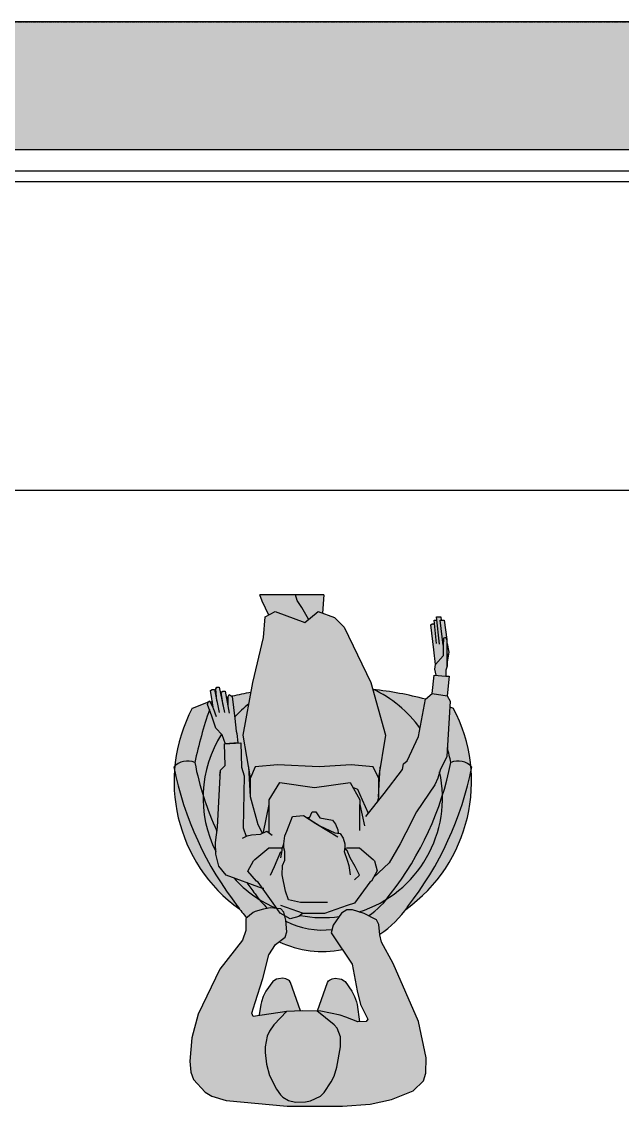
# Model space of a CAD drawing. Header units: millimetres. Extents: x 61345 to 69644, y 9491 to 29385.
# Drawn here: x 64412.7 to 64553.7, y 18828.8 to 19083.6 of the extents above; entities that cross this region are included whole.
import ezdxf

# ---------------------------------------------------------------- set-up
doc = ezdxf.new("R2010")
doc.units = ezdxf.units.MM
doc.linetypes.add('DASHED2', pattern=[0.375, 0.25, -0.125])
doc.layers.add('Plan Archi', color=8, linetype='Continuous')

msp = doc.modelspace()

# ---------------------------------------------------------------- hatches: boundary and pattern name
at = {"layer": 'Plan Archi'}
h = msp.add_hatch(color=256, dxfattribs=at)
h.dxf.hatch_style = 1
h.paths.add_polyline_path([(64671.47, 19083.57), (63976.8, 19083.57), (63976.8, 19053.57), (64671.47, 19053.57)])
at = {"layer": 'Plan Archi', "true_color": 0xffffff}
h = msp.add_hatch(color=7, dxfattribs=at)
h.dxf.hatch_style = 1
h.paths.add_polyline_path([(64464.65, 18915.97), (64466.43, 18906.01), (64467.52, 18908.6), (64472.7, 18909.01), (64482.53, 18908.6), (64490.04, 18909.01), (64495.22, 18908.6), (64496.45, 18906.01), (64498.09, 18915.97), (64494.68, 18928.39), (64488.4, 18941.35), (64486.08, 18943.67), (64482.26, 18945.04), (64479.12, 18942.44), (64472.16, 18945.04), (64469.84, 18943.81), (64469.43, 18938.9), (64466.97, 18928.39)])
h.paths.add_polyline_path([(64482.26, 18945.04), (64483.27, 18944.68), (64483.61, 18948.95), (64476.95, 18948.95), (64477.34, 18947.63), (64478.44, 18945.99), (64480.04, 18943.21)])
h.paths.add_polyline_path([(64479.12, 18942.44), (64480.04, 18943.21), (64478.44, 18945.99), (64477.34, 18947.63), (64476.95, 18948.95), (64468.55, 18948.95), (64469.16, 18947.49), (64470.65, 18944.24), (64472.16, 18945.04)])
h.paths.add_polyline_path([(64509.01, 18925.8), (64512.55, 18925.25), (64513.01, 18929.84), (64512.28, 18929.89), (64509.49, 18930.12)])
h.paths.add_polyline_path([(64512.55, 18932.21), (64512.55, 18935.08), (64512.55, 18935.21), (64512.55, 18938.21), (64512.28, 18938.9), (64511.73, 18938.76), (64511.6, 18936.99), (64511.6, 18934.67), (64509.82, 18932.62), (64509.69, 18931.53), (64509.98, 18930.08), (64512.28, 18929.89), (64512.28, 18931.25)])
h = msp.add_hatch(color=7, dxfattribs=at)
h.dxf.hatch_style = 1
h.paths.add_polyline_path([(64509.41, 18936.03), (64509.82, 18932.62), (64511.6, 18934.67), (64511.6, 18936.99), (64511.73, 18938.76), (64512.28, 18938.9), (64512.46, 18938.46), (64511.87, 18942.99), (64511.46, 18942.99), (64511.19, 18942.99), (64511.05, 18943.81), (64510.64, 18943.81), (64510.1, 18943.81), (64510.18, 18942.99), (64510.1, 18942.99), (64509.55, 18942.99), (64509.63, 18942.17), (64509.01, 18942.17), (64508.73, 18941.9)])
h = msp.add_hatch(color=7, dxfattribs=at)
h.dxf.hatch_style = 1
h.paths.add_polyline_path([(64512.55, 18933.17), (64512.96, 18935.49), (64512.55, 18937.53), (64512.55, 18935.21)])
h = msp.add_hatch(color=7, dxfattribs=at)
h.dxf.hatch_style = 1
h.paths.add_polyline_path([(64459.74, 18916.11), (64460.53, 18913.99), (64463.43, 18914.16), (64463.15, 18916.38), (64463.02, 18916.93), (64462.74, 18919.93), (64462.06, 18925.11), (64461.38, 18925.52), (64461.11, 18925.11), (64461.11, 18924.9, 0.001369), (64460.71, 18924.8), (64460.42, 18926.34), (64459.88, 18926.34), (64459.47, 18926.07), (64459.95, 18922.95), (64459.06, 18927.3), (64458.51, 18927.3), (64458.24, 18926.89), (64458.51, 18924.02), (64457.97, 18926.75), (64457.42, 18926.75), (64457.01, 18926.48), (64457.74, 18922.13), (64457.69, 18922.25), (64456.87, 18924.02), (64456.47, 18923.75), (64456.33, 18923.2), (64457.28, 18920.47), (64458.24, 18917.61)])
h = msp.add_hatch(color=7, dxfattribs=at)
h.dxf.hatch_style = 1
h.paths.add_polyline_path([(64448.64, 18908.79, -0.292249), (64453.3, 18909.58, -0.028149), (64456.75, 18922), (64456.33, 18923.2), (64456.47, 18923.75), (64452.71, 18922.3, 0.096549)])
h.paths.add_polyline_path([(64463.86, 18875.1, -0.008687), (64463.38, 18875.79, -0.114135), (64448.55, 18907.69, 0.260508)])
h.paths.add_polyline_path([(64506.22, 18917.61), (64507.5, 18924.42, 0.041394), (64495.31, 18926.69, -0.128467)])
h = msp.add_hatch(color=7, dxfattribs=at)
h.dxf.hatch_style = 1
h.paths.add_polyline_path([(64499.28, 18878.75, -0.020541), (64498.36, 18877.48, 0.263343), (64511.47, 18901.86, -0.090174)], flags=17)
h.paths.add_polyline_path([(64496.85, 18908.44), (64496.45, 18901.5), (64496.11, 18900.21), (64497.81, 18902.32), (64502.05, 18907.92), (64502.32, 18909.28), (64503.14, 18909.97), (64505.87, 18915.7), (64506.22, 18917.61, 0.128467), (64495.31, 18926.69, 0.000565), (64495.14, 18926.71), (64498.09, 18915.97)])
h.paths.add_polyline_path([(64466.43, 18906.01), (64466.43, 18901.5), (64466.04, 18908.17), (64464.65, 18915.97), (64466.03, 18923.37, 0.040509), (64462.7, 18920.28), (64462.74, 18919.93), (64463.02, 18916.93), (64463.15, 18916.38), (64463.43, 18914.16), (64460.28, 18913.97), (64460.42, 18908.87), (64459.33, 18907.78), (64458.65, 18894.41), (64458.16, 18890.77), (64458.27, 18888.08), (64458.94, 18885.21), (64460.65, 18883.12), (64469.23, 18880.02), (64471.75, 18876.53), (64472.61, 18875.31), (64473.55, 18875.24), (64474.24, 18874.43), (64474.44, 18873.59), (64475.71, 18872.85), (64477.75, 18873.39), (64478.66, 18874.14), (64478.85, 18874.08), (64483.76, 18874.08), (64489.08, 18875.99), (64490.85, 18876.53), (64494.4, 18881.44), (64494.81, 18881.72), (64495.21, 18882.47), (64498.96, 18886.03), (64501.55, 18890.48), (64502.83, 18893.05), (64505.39, 18898.03), (64509.69, 18904.37), (64510.38, 18905.93), (64510.92, 18907.78), (64512.51, 18911), (64513.24, 18924.02), (64512.55, 18925.25), (64509.01, 18925.8), (64507.5, 18924.43), (64505.87, 18915.7), (64503.14, 18909.97), (64502.32, 18909.28), (64502.05, 18907.92), (64497.81, 18902.32), (64496.11, 18900.21), (64496.45, 18901.5), (64496.45, 18906.01), (64495.22, 18908.6), (64490.04, 18909.01), (64482.53, 18908.6), (64472.7, 18909.01), (64467.52, 18908.6)])
h.paths.add_polyline_path([(64482.67, 18894.68), (64481.71, 18895.23), (64478.85, 18897.14)], flags=16)
h.paths.add_polyline_path([(64455.28, 18901.86, 0.03092), (64458.52, 18893.44), (64458.65, 18894.41), (64459.33, 18907.78), (64460.42, 18908.87), (64460.28, 18913.97), (64460.53, 18913.99), (64459.74, 18916.11), (64459.61, 18916.24, 0.136056)])
h.paths.add_polyline_path([(64463.38, 18875.79, 0.035379), (64465.49, 18873.11), (64467.02, 18874.36), (64467.5, 18874.56), (64469.45, 18875.16), (64470.38, 18875.32, -0.038546), (64468.39, 18877.48, -0.068994), (64462.49, 18882.46), (64460.65, 18883.12), (64458.94, 18885.21), (64458.27, 18888.08), (64458.25, 18888.68, -0.122041), (64455.28, 18901.86, -0.027275), (64453.3, 18909.58, 0.292249), (64448.64, 18908.79, 0.007458), (64448.55, 18907.69, 0.114135)])
h.paths.add_polyline_path([(64453.3, 18909.58, 0.027275), (64455.28, 18901.86, -0.136056), (64459.61, 18916.24), (64458.24, 18917.61), (64457.28, 18920.47), (64456.75, 18922, 0.028149)])
h.paths.add_polyline_path([(64462.7, 18920.28, -0.040509), (64466.03, 18923.37), (64466.53, 18926.03, 0.015204), (64462.06, 18925.13)])
h.paths.add_polyline_path([(64501.55, 18890.48), (64498.96, 18886.03), (64495.21, 18882.47), (64494.81, 18881.72), (64494.4, 18881.44), (64490.85, 18876.53), (64489.08, 18875.99), (64483.76, 18874.08), (64478.85, 18874.08), (64478.66, 18874.14), (64478.07, 18873.66, 0.082095), (64487.24, 18873.42), (64487.75, 18874.16), (64489.05, 18874.96), (64490.36, 18875.01), (64491.91, 18874.48, 0.063579), (64498.36, 18877.48, 0.020541), (64499.28, 18878.75, 0.090174), (64511.47, 18901.86, 0.049524), (64510.8, 18907.38), (64510.38, 18905.93), (64509.69, 18904.37), (64505.39, 18898.03), (64502.83, 18893.05)], flags=17)
h.paths.add_polyline_path([(64511.47, 18901.86, 0.027275), (64513.44, 18909.58, 0.007853), (64512.62, 18913.08), (64512.51, 18911), (64510.92, 18907.78), (64510.8, 18907.38, -0.049524)])
h.paths.add_polyline_path([(64467.47, 18878.75, 0.020541), (64468.39, 18877.48, 0.04204), (64472.57, 18875.31), (64472.61, 18875.31), (64471.75, 18876.53), (64469.23, 18880.02), (64465.51, 18881.36, 0.011168)], flags=17)
h.paths.add_polyline_path([(64468.39, 18877.48, -0.020541), (64467.47, 18878.75, -0.011168), (64465.51, 18881.36), (64462.49, 18882.46, 0.068994)], flags=17)
h.paths.add_polyline_path([(64458.25, 18888.68), (64458.16, 18890.77), (64458.52, 18893.44, -0.03092), (64455.28, 18901.86, 0.122041)], flags=17)
h.paths.add_polyline_path([(64485.55, 18870.35), (64485.82, 18871.37), (64487.24, 18873.42, -0.082095), (64478.07, 18873.66), (64477.75, 18873.39), (64475.71, 18872.85), (64474.44, 18873.59), (64474.71, 18872.53), (64474.72, 18872.3, 0.146984)])
h.paths.add_polyline_path([(64491.91, 18874.48), (64493.07, 18874.08), (64494.13, 18873.54, 0.076097), (64498.36, 18877.48, -0.063579)], flags=16)
h.paths.add_polyline_path([(64474.51, 18868.54), (64473.09, 18867.48, 0.159146), (64487.97, 18865.63), (64485.34, 18869.58), (64485.55, 18870.35, -0.146984), (64474.72, 18872.3), (64474.92, 18869.82)])
h = msp.add_hatch(color=7, dxfattribs=at)
h.dxf.hatch_style = 1
h.paths.add_polyline_path([(64518.2, 18907.69, -0.114492), (64503.3, 18875.7, -0.007769), (64502.86, 18875.09, 0.260671)])
h.paths.add_polyline_path([(64518.2, 18907.69, 0.007458), (64518.11, 18908.79, 0.292249), (64513.44, 18909.58, -0.027275), (64511.47, 18901.86, -0.263343), (64498.36, 18877.48, -0.076097), (64494.13, 18873.54), (64495.98, 18872.61), (64496.56, 18871.53), (64496.75, 18869.23, 0.096222), (64503.3, 18875.7, 0.114492)])
h.paths.add_polyline_path([(64514.01, 18922.36, -0.047369), (64513.16, 18922.63), (64512.62, 18913.08, -0.007853), (64513.44, 18909.58, -0.292249), (64518.11, 18908.79, 0.096987)])
h.paths.add_polyline_path([(64503.14, 18909.97), (64502.32, 18909.28), (64502.05, 18907.92), (64497.81, 18902.32), (64494.05, 18897.66), (64492.63, 18900.82), (64491.54, 18903.28), (64490.41, 18903.78), (64489.76, 18904.92), (64481.44, 18903.69), (64473.25, 18904.92), (64470.79, 18900.82), (64470.79, 18899.73), (64470.79, 18897.27), (64470.79, 18893.03), (64470.25, 18893.45), (64468.75, 18892.77), (64466.66, 18892.57), (64465.61, 18892.36), (64465.33, 18892.23), (64464.65, 18894.27), (64464.93, 18906.42), (64464.24, 18908.46), (64464.11, 18914.2), (64460.28, 18913.97), (64460.42, 18908.87), (64459.33, 18907.78), (64458.65, 18894.41), (64458.16, 18890.77), (64458.27, 18888.08), (64458.94, 18885.21), (64460.65, 18883.12), (64469.23, 18880.02), (64471.75, 18876.53), (64472.61, 18875.31), (64473.55, 18875.24), (64474.24, 18874.43), (64474.44, 18873.59), (64475.71, 18872.85), (64477.75, 18873.39), (64478.66, 18874.14), (64478.85, 18874.08), (64483.76, 18874.08), (64489.08, 18875.99), (64490.85, 18876.53), (64494.4, 18881.44), (64494.81, 18881.72), (64495.21, 18882.47), (64498.96, 18886.03), (64501.55, 18890.48), (64502.83, 18893.05), (64505.39, 18898.03), (64509.69, 18904.37), (64510.38, 18905.93), (64510.92, 18907.78), (64512.51, 18911), (64513.24, 18924.02), (64512.55, 18925.25), (64509.01, 18925.8), (64507.5, 18924.43), (64505.87, 18915.7)])
h.paths.add_polyline_path([(64482.67, 18894.68), (64481.71, 18895.23), (64482.44, 18894.79)], flags=16)
h = msp.add_hatch(color=7, dxfattribs=at)
h.dxf.hatch_style = 1
h.paths.add_polyline_path([(64470.38, 18875.32), (64471, 18875.43), (64472.57, 18875.31, -0.04204), (64468.39, 18877.48, 0.038546)])
h = msp.add_hatch(color=7, dxfattribs=at)
h.dxf.hatch_style = 1
h.paths.add_polyline_path([(64474.91, 18851.1), (64467.02, 18849.9), (64466.7, 18850.7), (64467.5, 18853.21), (64469.25, 18858.86), (64470.72, 18864.44), (64472.28, 18866.87), (64474.51, 18868.54), (64474.92, 18869.82), (64474.71, 18872.53), (64474.24, 18874.43), (64473.55, 18875.24), (64471, 18875.43), (64469.45, 18875.16), (64467.5, 18874.56), (64467.02, 18874.36), (64465.27, 18872.92), (64465.27, 18870.1), (64464.55, 18867.83), (64459.21, 18861.02), (64454.13, 18850.44), (64452.59, 18844.89), (64452.11, 18839.45), (64452.36, 18836.84), (64452.97, 18835.13), (64455.71, 18832.18), (64457.32, 18831.22), (64460.69, 18830.23), (64474.99, 18828.83), (64488, 18828.87), (64494.5, 18829.35), (64499.48, 18830.43), (64504.58, 18832.46), (64507.01, 18834.81), (64507.6, 18836.59), (64507.61, 18840.18), (64505.81, 18848.75), (64499.88, 18862.37), (64497.13, 18867.35), (64496.76, 18869.09), (64496.56, 18871.53), (64495.98, 18872.61), (64493.07, 18874.08), (64490.36, 18875.01), (64489.05, 18874.96), (64487.75, 18874.16), (64485.82, 18871.37), (64485.34, 18869.58), (64490.24, 18862.21), (64491.4, 18855.96), (64492.19, 18852.73), (64492.97, 18851.21), (64493.92, 18849.31), (64493.55, 18848.75), (64491.58, 18848.68), (64488.8, 18849.76), (64487.41, 18850.22), (64482.91, 18851.18), (64478.61, 18851.26), (64474.83, 18851.1)])
h = msp.add_hatch(color=7, dxfattribs=at)
h.dxf.hatch_style = 1
h.paths.add_polyline_path([(64487.56, 18842.79), (64487.5, 18845.16), (64486.74, 18847.16), (64486.02, 18847.95), (64482.07, 18851.19), (64478.61, 18851.26), (64474.94, 18851.1), (64474.82, 18851.08), (64471.88, 18847.95), (64470.83, 18846.46), (64470.34, 18845.33), (64469.84, 18842.81), (64469.81, 18841.47), (64470.13, 18838.72), (64470.89, 18836.03), (64472.46, 18832.83), (64473.43, 18831.5), (64473.97, 18830.98), (64475.33, 18830.23), (64476.97, 18829.83), (64479.34, 18829.86), (64480.5, 18830.11), (64482.8, 18831.22), (64483.67, 18832.06), (64485.36, 18834.59), (64486.01, 18835.93), (64486.7, 18838.03)])
h.paths.add_polyline_path([(64487.41, 18850.22), (64488.8, 18849.76), (64491.58, 18848.68), (64492.01, 18848.69), (64491.42, 18852.73), (64491.29, 18853.39), (64490.84, 18854.66), (64490.2, 18855.87), (64488.59, 18858.11), (64488.37, 18858.33), (64487.77, 18858.67), (64487.3, 18858.81), (64486.29, 18858.89), (64485.56, 18858.77), (64484.95, 18858.49), (64484.72, 18858.29), (64484.49, 18857.91), (64482.11, 18851.19), (64482.91, 18851.18)])
h.paths.add_polyline_path([(64474.82, 18851.08), (64474.83, 18851.1), (64474.83, 18851.1), (64478.1, 18851.24), (64475.75, 18857.91), (64475.51, 18858.29), (64475.28, 18858.49), (64474.67, 18858.77), (64473.95, 18858.89), (64472.93, 18858.81), (64472.46, 18858.67), (64471.87, 18858.33), (64471.64, 18858.11), (64470.03, 18855.87), (64469.39, 18854.66), (64468.95, 18853.39), (64468.82, 18852.73), (64468.43, 18850.12)])

# ---------------------------------------------------------------- linework, layer by layer
at = {"layer": 'Plan Archi', "linetype": 'DASHED2'}
msp.add_line((63946.8, 19083.57), (64938.47, 19083.57), dxfattribs=at)
at = {"layer": 'Plan Archi'}
for p, q in [((64671.47, 19083.57), (63976.8, 19083.57)), ((63976.8, 19053.57), (64662.39, 19053.57)), ((63976.8, 19053.57), (64671.47, 19053.57)), ((63996.8, 19053.57), (64642.39, 19053.57)), ((63981.8, 19048.57), (64657.39, 19048.57)), ((63996.8, 19048.57), (64642.39, 19048.57)), ((63981.8, 19046.07), (64657.39, 19046.07)), ((63976.8, 18973.57), (64662.39, 18973.57)), ((64483.61, 18948.95, 0), (64468.55, 18948.95, 0)), ((64469.16, 18947.49, 0), (64468.55, 18948.95, 0)), ((64470.66, 18944.22, 0), (64469.16, 18947.49, 0)), ((64477.34, 18947.63, 0), (64476.95, 18948.95, 0)), ((64478.44, 18945.99, 0), (64477.34, 18947.63, 0)), ((64483.61, 18948.95, 0), (64483.27, 18944.68, 0)), ((64469.84, 18943.81, 0), (64472.16, 18945.04, 0)), ((64472.16, 18945.04, 0), (64479.12, 18942.44, 0)), ((64480.04, 18943.21, 0), (64478.44, 18945.99, 0)), ((64479.12, 18942.44, 0), (64482.26, 18945.04, 0)), ((64482.26, 18945.04, 0), (64486.08, 18943.67, 0)), ((64469.43, 18938.9, 0), (64469.84, 18943.81, 0)), ((64486.08, 18943.67, 0), (64488.4, 18941.35, 0)), ((64510.1, 18937.53, 0), (64509.55, 18942.99, 0)), ((64509.55, 18942.99, 0), (64510.1, 18942.99, 0)), ((64510.78, 18937.4, 0), (64510.1, 18943.81, 0)), ((64510.1, 18943.81, 0), (64510.64, 18943.81, 0)), ((64510.1, 18942.99, 0), (64510.23, 18942.99, 0)), ((64510.64, 18943.81, 0), (64511.05, 18943.81, 0)), ((64511.6, 18937.12, 0), (64510.92, 18942.99, 0)), ((64510.92, 18942.99, 0), (64511.46, 18942.99, 0)), ((64511.05, 18943.81, 0), (64511.19, 18942.99, 0)), ((64511.46, 18942.99, 0), (64511.87, 18942.99, 0)), ((64511.87, 18942.99, 0), (64512.46, 18938.46, 0)), ((64488.4, 18941.35, 0), (64494.68, 18928.39, 0)), ((64508.73, 18941.9, 0), (64509.01, 18942.17, 0)), ((64509.41, 18936.03, 0), (64508.73, 18941.9, 0)), ((64509.01, 18942.17, 0), (64509.63, 18942.17, 0)), ((64466.97, 18928.39, 0), (64469.43, 18938.9, 0)), ((64511.73, 18938.76, 0), (64511.6, 18936.99, 0)), ((64511.6, 18937.12, 0), (64511.6, 18937.12, 0)), ((64512.28, 18938.9, 0), (64511.73, 18938.76, 0)), ((64512.55, 18938.21, 0), (64512.28, 18938.9, 0)), ((64512.55, 18935.21, 0), (64512.55, 18938.21, 0)), ((64512.55, 18937.53, 0), (64512.96, 18935.49, 0)), ((64509.82, 18932.62, 0), (64509.41, 18936.03, 0)), ((64511.6, 18934.67, 0), (64509.82, 18932.62, 0)), ((64511.6, 18936.99, 0), (64511.6, 18934.67, 0)), ((64512.96, 18935.49, 0), (64512.55, 18933.17, 0)), ((64512.55, 18932.21, 0), (64512.55, 18935.21, 0)), ((64512.55, 18935.08, 0), (64512.55, 18932.21, 0)), ((64509.69, 18931.53, 0), (64509.82, 18932.62, 0)), ((64512.55, 18932.21, 0), (64512.28, 18931.25, 0)), ((64509.01, 18925.8, 0), (64509.49, 18930.12, 0)), ((64509.49, 18930.12, 0), (64512.28, 18929.89, 0)), ((64509.98, 18930.08, 0), (64509.69, 18931.53, 0)), ((64512.28, 18931.25, 0), (64512.28, 18929.89, 0)), ((64512.28, 18929.89, 0), (64513.01, 18929.84, 0)), ((64513.01, 18929.84, 0), (64512.55, 18925.25, 0)), ((64458.24, 18926.89, 0), (64458.51, 18927.3, 0)), ((64458.51, 18927.3, 0), (64459.06, 18927.3, 0)), ((64459.06, 18927.3, 0), (64460.29, 18921.29, 0)), ((64464.65, 18915.97, 0), (64466.97, 18928.39, 0)), ((64494.68, 18928.39, 0), (64498.09, 18915.97, 0)), ((64457.01, 18926.48, 0), (64457.42, 18926.75, 0)), ((64457.74, 18922.13, 0), (64457.01, 18926.48, 0)), ((64457.42, 18926.75, 0), (64457.97, 18926.75, 0)), ((64457.97, 18926.75, 0), (64459.06, 18921.29, 0)), ((64458.51, 18924.02, 0), (64458.24, 18926.89, 0)), ((64459.47, 18926.07, 0), (64459.88, 18926.34, 0)), ((64459.95, 18922.95, 0), (64459.47, 18926.07, 0)), ((64459.88, 18926.34, 0), (64460.42, 18926.34, 0)), ((64460.42, 18926.34, 0), (64461.38, 18921.16, 0)), ((64461.11, 18925.11, 0), (64461.38, 18925.52, 0)), ((64461.11, 18922.79, 0), (64461.11, 18925.11, 0)), ((64461.38, 18925.52, 0), (64462.06, 18925.11, 0)), ((64462.06, 18925.11, 0), (64462.74, 18919.93, 0)), ((64505.87, 18915.7, 0), (64507.5, 18924.43, 0)), ((64507.5, 18924.43, 0), (64509.01, 18925.8, 0)), ((64509.01, 18925.8, 0), (64512.55, 18925.25, 0)), ((64512.55, 18925.25, 0), (64513.24, 18924.02, 0)), ((64456.47, 18923.75, 0), (64452.71, 18922.3, 0)), ((64456.33, 18923.2, 0), (64456.47, 18923.75, 0)), ((64457.28, 18920.47, 0), (64456.33, 18923.2, 0)), ((64456.87, 18924.02, 0), (64456.47, 18923.75, 0)), ((64457.69, 18922.25, 0), (64456.87, 18924.02, 0)), ((64458.38, 18920.34, 0), (64457.69, 18922.25, 0)), ((64513.24, 18924.02, 0), (64512.51, 18911, 0)), ((64458.24, 18917.61, 0), (64457.28, 18920.47, 0)), ((64462.74, 18919.93, 0), (64463.02, 18916.93, 0)), ((64459.74, 18916.11, 0), (64458.24, 18917.61, 0)), ((64463.02, 18916.93, 0), (64463.15, 18916.38, 0)), ((64460.56, 18913.92, 0), (64459.74, 18916.11, 0)), ((64460.28, 18913.97, 0), (64464.11, 18914.2, 0)), ((64463.15, 18916.38, 0), (64463.43, 18914.16, 0)), ((64464.11, 18914.2, 0), (64464.24, 18908.46, 0)), ((64466.43, 18906.01, 0), (64464.65, 18915.97, 0)), ((64498.09, 18915.97, 0), (64496.45, 18906.01, 0)), ((64503.14, 18909.97, 0), (64505.87, 18915.7, 0)), ((64460.42, 18908.87, 0), (64460.28, 18913.97, 0)), ((64463.43, 18914.16, 0), (64460.53, 18913.99, 0)), ((64502.05, 18907.92, 0), (64502.32, 18909.28, 0)), ((64502.32, 18909.28, 0), (64503.14, 18909.97, 0)), ((64512.51, 18911, 0), (64510.92, 18907.78, 0)), ((64458.65, 18894.41, 0), (64459.33, 18907.78, 0)), ((64459.19, 18906.55, 0), (64459.33, 18907.78, 0)), ((64459.33, 18907.78, 0), (64460.42, 18908.87, 0)), ((64464.24, 18908.46, 0), (64464.93, 18906.42, 0)), ((64466.43, 18901.5, 0), (64466.02, 18908.6, 0)), ((64467.52, 18908.6, 0), (64466.43, 18906.01, 0)), ((64472.7, 18909.01, 0), (64467.52, 18908.6, 0)), ((64482.53, 18908.6, 0), (64472.7, 18909.01, 0)), ((64490.04, 18909.01, 0), (64482.53, 18908.6, 0)), ((64495.22, 18908.6, 0), (64490.04, 18909.01, 0)), ((64496.45, 18906.01, 0), (64495.22, 18908.6, 0)), ((64496.45, 18901.5, 0), (64496.86, 18908.6, 0)), ((64497.81, 18902.32, 0), (64502.05, 18907.92, 0)), ((64510.92, 18907.78, 0), (64510.38, 18905.93, 0)), ((64464.93, 18906.42, 0), (64464.65, 18894.27, 0)), ((64466.43, 18901.5, 0), (64466.43, 18906.01, 0)), ((64470.79, 18900.82, 0), (64473.25, 18904.92, 0)), ((64473.25, 18904.92, 0), (64481.44, 18903.69, 0)), ((64481.44, 18903.69, 0), (64489.76, 18904.92, 0)), ((64489.76, 18904.92, 0), (64492.08, 18900.82, 0)), ((64496.45, 18906.01, 0), (64496.45, 18901.5, 0)), ((64509.69, 18904.37, 0), (64505.39, 18898.03, 0)), ((64510.38, 18905.93, 0), (64509.69, 18904.37, 0)), ((64468.2, 18894.95, 0), (64466.43, 18901.5, 0)), ((64490.31, 18903.82, 0), (64491.54, 18903.28, 0)), ((64491.54, 18903.28, 0), (64492.63, 18900.82, 0)), ((64493.44, 18896.9, 0), (64497.81, 18902.32, 0)), ((64496.45, 18901.5, 0), (64496.11, 18900.21, 0)), ((64469.43, 18893.18, 0), (64470.79, 18899.73, 0)), ((64470.79, 18899.73, 0), (64470.79, 18900.82, 0)), ((64470.79, 18897.27, 0), (64470.79, 18899.73, 0)), ((64492.08, 18900.82, 0), (64492.08, 18899.73, 0)), ((64492.08, 18897.27, 0), (64492.08, 18899.73, 0)), ((64492.08, 18899.73, 0), (64493.17, 18894.68, 0)), ((64492.63, 18900.82, 0), (64494.05, 18897.66, 0)), ((64470.79, 18893.04, 0), (64470.79, 18897.27, 0)), ((64474.89, 18893.45, 0), (64476.25, 18896.87, 0)), ((64476.25, 18896.87, 0), (64478.85, 18897.14, 0)), ((64478.85, 18897.14, 0), (64482.67, 18894.68, 0)), ((64478.85, 18897.14, 0), (64481.71, 18895.23, 0)), ((64480.21, 18896.59, 0), (64479.8, 18896.59, 0)), ((64479.8, 18896.59, 0), (64479.8, 18896.59, 0)), ((64479.8, 18896.59, 0), (64480.21, 18896.59, 0)), ((64480.21, 18896.59, 0), (64480.89, 18897.96, 0)), ((64480.89, 18897.96, 0), (64481.71, 18897.96, 0)), ((64481.71, 18897.96, 0), (64482.67, 18896.59, 0)), ((64482.67, 18896.59, 0), (64485.67, 18896.05, 0)), ((64492.08, 18893.59, 0), (64492.08, 18897.27, 0)), ((64505.39, 18898.03, 0), (64502.83, 18893.05, 0)), ((64458.16, 18890.77, 0), (64458.65, 18894.41, 0)), ((64464.65, 18894.27, 0), (64465.34, 18892.23, 0)), ((64469.22, 18892.98, 0), (64468.2, 18894.95, 0)), ((64481.71, 18895.23, 0), (64482.67, 18894.68, 0)), ((64481.71, 18895.23, 0), (64486.9, 18892.09, 0)), ((64482.67, 18894.68, 0), (64486.22, 18893.04, 0)), ((64485.67, 18896.05, 0), (64486.35, 18895.09, 0)), ((64486.35, 18895.09, 0), (64486.9, 18893.73, 0)), ((64464.53, 18891.84, 0), (64465.61, 18892.36, 0)), ((64465.61, 18892.36, 0), (64466.66, 18892.57, 0)), ((64466.66, 18892.57, 0), (64468.75, 18892.77, 0)), ((64468.75, 18892.77, 0), (64470.25, 18893.45, 0)), ((64470.25, 18893.45, 0), (64471.48, 18892.5, 0)), ((64474.21, 18890.45, 0), (64474.48, 18892.36, 0)), ((64474.48, 18892.36, 0), (64474.89, 18893.45, 0)), ((64486.22, 18893.04, 0), (64487.44, 18892.91, 0)), ((64486.9, 18893.73, 0), (64486.99, 18892.96, 0)), ((64487.44, 18892.91, 0), (64488.13, 18891.82, 0)), ((64488.13, 18891.82, 0), (64488.54, 18890.45, 0)), ((64502.83, 18893.05, 0), (64501.55, 18890.48, 0)), ((64458.27, 18888.08, 0), (64458.16, 18890.77, 0)), ((64467.38, 18886.77, 0), (64470.66, 18889.5, 0)), ((64470.66, 18889.5, 0), (64473.8, 18889.5, 0)), ((64473.52, 18887.18, 0), (64473.8, 18888.95, 0)), ((64473.8, 18889.36, 0), (64474.21, 18890.45, 0)), ((64473.8, 18888.95, 0), (64473.8, 18889.36, 0)), ((64474.21, 18889.5, 0), (64474.21, 18890.45, 0)), ((64474.48, 18888.68, 0), (64474.21, 18889.5, 0)), ((64488.54, 18889.5, 0), (64488.4, 18888.68, 0)), ((64488.54, 18890.45, 0), (64488.54, 18889.5, 0)), ((64489.08, 18888.95, 0), (64488.54, 18889.5, 0)), ((64488.94, 18889.5, 0), (64491.95, 18889.5, 0)), ((64489.76, 18887.18, 0), (64489.08, 18888.95, 0)), ((64491.95, 18889.5, 0), (64495.22, 18886.77, 0)), ((64501.55, 18890.48, 0), (64498.96, 18886.03, 0)), ((64458.94, 18885.21, 0), (64458.27, 18888.08, 0)), ((64465.75, 18884.04, 0), (64467.11, 18886.49, 0)), ((64467.11, 18886.49, 0), (64467.38, 18886.77, 0)), ((64472.02, 18885.13, 0), (64473.52, 18888.68, 0)), ((64473.93, 18885.4, 0), (64474.48, 18886.63, 0)), ((64474.48, 18886.63, 0), (64474.48, 18888.68, 0)), ((64488.4, 18888.68, 0), (64489.08, 18886.63, 0)), ((64489.08, 18886.63, 0), (64489.49, 18885.4, 0)), ((64490.99, 18885.13, 0), (64489.76, 18887.18, 0)), ((64495.22, 18886.77, 0), (64495.49, 18886.49, 0)), ((64495.49, 18886.49, 0), (64496.1, 18884.15, 0)), ((64460.65, 18883.12, 0), (64458.94, 18885.21, 0)), ((64467.79, 18881.72, 0), (64465.75, 18884.04, 0)), ((64471.07, 18883.08, 0), (64472.02, 18885.13, 0)), ((64473.8, 18883.22, 0), (64473.93, 18885.4, 0)), ((64489.49, 18885.4, 0), (64489.76, 18883.22, 0)), ((64491.95, 18883.08, 0), (64490.99, 18885.13, 0)), ((64496.1, 18884.15, 0), (64494.81, 18881.72, 0)), ((64498.96, 18886.03, 0), (64495.21, 18882.47, 0)), ((64469.23, 18880.02, 0), (64460.65, 18883.12, 0)), ((64468.2, 18881.44, 0), (64467.79, 18881.72, 0)), ((64471.75, 18876.53, 0), (64468.2, 18881.44, 0)), ((64474.62, 18879.4, 0), (64473.8, 18883.22, 0)), ((64490.85, 18881.99, 0), (64491.95, 18883.08, 0)), ((64494.4, 18881.44, 0), (64490.85, 18876.53, 0)), ((64494.81, 18881.72, 0), (64494.4, 18881.44, 0)), ((64469.5, 18880.02, 0), (64469.23, 18880.02, 0)), ((64475.3, 18877.35, 0), (64474.62, 18879.4, 0)), ((64473.39, 18874.21, 0), (64471.75, 18876.53, 0)), ((64478.85, 18874.08, 0), (64473.52, 18875.99, 0)), ((64478.16, 18876.67, 0), (64475.3, 18877.35, 0)), ((64484.44, 18876.67, 0), (64478.16, 18876.67, 0)), ((64489.08, 18875.99, 0), (64483.76, 18874.08, 0)), ((64490.85, 18876.53, 0), (64489.08, 18875.99, 0)), ((64467.02, 18874.36, -78.14), (64465.27, 18872.92, -78.14)), ((64467.5, 18874.56, -78.14), (64467.02, 18874.36, -78.14)), ((64469.45, 18875.16, -78.14), (64467.5, 18874.56, -78.14)), ((64471, 18875.43, -78.14), (64469.45, 18875.16, -78.14)), ((64473.55, 18875.24, -78.14), (64471, 18875.43, -78.14)), ((64475.71, 18872.85, 0), (64473.39, 18874.21, 0)), ((64474.24, 18874.43, -78.14), (64473.55, 18875.24, -78.14)), ((64474.71, 18872.53, -78.14), (64474.24, 18874.43, -78.14)), ((64478.57, 18874.08, 0), (64477.75, 18873.39, 0)), ((64483.76, 18874.08, 0), (64478.85, 18874.08, 0)), ((64487.75, 18874.16, -78.14), (64485.82, 18871.37, -78.14)), ((64489.05, 18874.96, -78.14), (64487.75, 18874.16, -78.14)), ((64490.36, 18875.01, -78.14), (64489.05, 18874.96, -78.14)), ((64493.07, 18874.08, -78.14), (64490.36, 18875.01, -78.14)), ((64495.98, 18872.61, -78.14), (64493.07, 18874.08, -78.14)), ((64465.27, 18872.92, -78.14), (64465.27, 18870.1, -78.14)), ((64474.92, 18869.82, -78.14), (64474.71, 18872.53, -78.14)), ((64477.75, 18873.39, 0), (64475.71, 18872.85, 0)), ((64485.82, 18871.37, -78.14), (64485.34, 18869.58, -78.14)), ((64496.56, 18871.53, -78.14), (64495.98, 18872.61, -78.14)), ((64496.76, 18869.09, -78.14), (64496.56, 18871.53, -78.14)), ((64465.27, 18870.1, -78.14), (64464.55, 18867.83, -78.14)), ((64472.28, 18866.87, -78.14), (64474.51, 18868.54, -78.14)), ((64474.51, 18868.54, -78.14), (64474.92, 18869.82, -78.14)), ((64485.34, 18869.58, -78.14), (64490.24, 18862.21, -78.14)), ((64497.13, 18867.35, -78.14), (64496.76, 18869.09, -78.14)), ((64464.55, 18867.83, -78.14), (64459.21, 18861.02, -78.14)), ((64470.72, 18864.44, -78.14), (64472.28, 18866.87, -78.14)), ((64499.88, 18862.37, -78.14), (64497.13, 18867.35, -78.14)), ((64469.25, 18858.86, -78.14), (64470.72, 18864.44, -78.14)), ((64459.21, 18861.02, -78.14), (64454.13, 18850.44, -78.14)), ((64490.24, 18862.21, -78.14), (64491.4, 18855.96, -78.14)), ((64505.81, 18848.75, -78.14), (64499.88, 18862.37, -78.14)), ((64467.5, 18853.21, -78.14), (64469.25, 18858.86, -78.14)), ((64471.87, 18858.33, -78.14), (64471.64, 18858.11, -78.14)), ((64472.46, 18858.67, -78.14), (64471.87, 18858.33, -78.14)), ((64472.93, 18858.81, -78.14), (64472.46, 18858.67, -78.14)), ((64473.95, 18858.89, -78.14), (64472.93, 18858.81, -78.14)), ((64474.67, 18858.77, -78.14), (64473.95, 18858.89, -78.14)), ((64475.28, 18858.49, -78.14), (64474.67, 18858.77, -78.14)), ((64475.51, 18858.29, -78.14), (64475.28, 18858.49, -78.14)), ((64475.75, 18857.91, -78.14), (64475.51, 18858.29, -78.14)), ((64484.49, 18857.91, -78.14), (64484.72, 18858.29, -78.14)), ((64484.72, 18858.29, -78.14), (64484.95, 18858.49, -78.14)), ((64484.95, 18858.49, -78.14), (64485.56, 18858.77, -78.14)), ((64485.56, 18858.77, -78.14), (64486.29, 18858.89, -78.14)), ((64486.29, 18858.89, -78.14), (64487.3, 18858.81, -78.14)), ((64487.3, 18858.81, -78.14), (64487.77, 18858.67, -78.14)), ((64487.77, 18858.67, -78.14), (64488.37, 18858.33, -78.14)), ((64488.37, 18858.33, -78.14), (64488.59, 18858.11, -78.14)), ((64470.03, 18855.87, -78.14), (64469.39, 18854.66, -78.14)), ((64471.64, 18858.11, -78.14), (64470.03, 18855.87, -78.14)), ((64478.1, 18851.26, -78.14), (64475.75, 18857.91, -78.14)), ((64482.14, 18851.26, -78.14), (64484.49, 18857.91, -78.14)), ((64488.59, 18858.11, -78.14), (64490.2, 18855.87, -78.14)), ((64490.2, 18855.87, -78.14), (64490.84, 18854.66, -78.14)), ((64491.4, 18855.96, -78.14), (64492.19, 18852.73, -78.14)), ((64466.7, 18850.7, -78.14), (64467.5, 18853.21, -78.14)), ((64468.95, 18853.39, -78.14), (64468.82, 18852.73, -78.14)), ((64469.39, 18854.66, -78.14), (64468.95, 18853.39, -78.14)), ((64490.84, 18854.66, -78.14), (64491.29, 18853.39, -78.14)), ((64491.29, 18853.39, -78.14), (64491.42, 18852.73, -78.14)), ((64467.02, 18849.9, -78.14), (64466.7, 18850.7, -78.14)), ((64474.91, 18851.1, -78.14), (64467.02, 18849.9, -78.14)), ((64468.82, 18852.73, -78.14), (64468.46, 18850.3, -78.14)), ((64474.91, 18851.18, -78.14), (64471.88, 18847.95, -78.14)), ((64478.61, 18851.26, -78.14), (64474.83, 18851.1, -78.14)), ((64474.83, 18851.1, -78.14), (64474.91, 18851.1, -78.14)), ((64482.91, 18851.18, -78.14), (64478.61, 18851.26, -78.14)), ((64486.02, 18847.95, -78.14), (64482, 18851.26, -78.14)), ((64487.41, 18850.22, -78.14), (64482.91, 18851.18, -78.14)), ((64491.42, 18852.73, -78.14), (64492.01, 18848.69, -78.14)), ((64492.19, 18852.73, -78.14), (64492.97, 18851.21, -78.14)), ((64492.97, 18851.21, -78.14), (64493.92, 18849.31, -78.14)), ((64454.13, 18850.44, -78.14), (64452.59, 18844.89, -78.14)), ((64471.88, 18847.95, -78.14), (64470.83, 18846.46, -78.14)), ((64486.74, 18847.16, -78.14), (64486.02, 18847.95, -78.14)), ((64488.8, 18849.76, -78.14), (64487.41, 18850.22, -78.14)), ((64491.58, 18848.68, -78.14), (64488.8, 18849.76, -78.14)), ((64493.55, 18848.75, -78.14), (64491.58, 18848.68, -78.14)), ((64493.92, 18849.31, -78.14), (64493.55, 18848.75, -78.14)), ((64507.61, 18840.18, -78.14), (64505.81, 18848.75, -78.14)), ((64470.83, 18846.46, -78.14), (64470.34, 18845.33, -78.14)), ((64487.5, 18845.16, -78.14), (64486.74, 18847.16, -78.14)), ((64452.59, 18844.89, -78.14), (64452.11, 18839.45, -78.14)), ((64470.34, 18845.33, -78.14), (64469.84, 18842.81, -78.14)), ((64487.56, 18842.79, -78.14), (64487.5, 18845.16, -78.14)), ((64469.84, 18842.81, -78.14), (64469.81, 18841.47, -78.14)), ((64469.81, 18841.47, -78.14), (64470.13, 18838.72, -78.14)), ((64486.7, 18838.03, -78.14), (64487.56, 18842.79, -78.14)), ((64452.11, 18839.45, -78.14), (64452.36, 18836.84, -78.14)), ((64470.13, 18838.72, -78.14), (64470.89, 18836.03, -78.14)), ((64486.01, 18835.93, -78.14), (64486.7, 18838.03, -78.14)), ((64507.6, 18836.59, -78.14), (64507.61, 18840.18, -78.14)), ((64452.36, 18836.84, -78.14), (64452.97, 18835.13, -78.14)), ((64470.89, 18836.03, -78.14), (64472.46, 18832.83, -78.14)), ((64485.36, 18834.59, -78.14), (64486.01, 18835.93, -78.14)), ((64507.01, 18834.81, -78.14), (64507.6, 18836.59, -78.14)), ((64452.97, 18835.13, -78.14), (64455.71, 18832.18, -78.14)), ((64472.46, 18832.83, -78.14), (64473.43, 18831.5, -78.14)), ((64483.67, 18832.06, -78.14), (64485.36, 18834.59, -78.14)), ((64504.58, 18832.46, -78.14), (64507.01, 18834.81, -78.14)), ((64455.71, 18832.18, -78.14), (64457.32, 18831.22, -78.14)), ((64457.32, 18831.22, -78.14), (64460.69, 18830.23, -78.14)), ((64460.69, 18830.23, -78.14), (64474.99, 18828.83, -78.14)), ((64473.43, 18831.5, -78.14), (64473.97, 18830.98, -78.14)), ((64473.97, 18830.98, -78.14), (64475.33, 18830.23, -78.14)), ((64475.33, 18830.23, -78.14), (64476.97, 18829.83, -78.14)), ((64479.34, 18829.86, -78.14), (64480.5, 18830.11, -78.14)), ((64480.5, 18830.11, -78.14), (64482.8, 18831.22, -78.14)), ((64482.8, 18831.22, -78.14), (64483.67, 18832.06, -78.14)), ((64494.5, 18829.35, -78.14), (64499.48, 18830.43, -78.14)), ((64499.48, 18830.43, -78.14), (64504.58, 18832.46, -78.14)), ((64474.99, 18828.83, -78.14), (64488, 18828.87, -78.14)), ((64476.97, 18829.83, -78.14), (64479.34, 18829.86, -78.14)), ((64488, 18828.87, -78.14), (64494.5, 18829.35, -78.14))]:
    msp.add_line(p, q, dxfattribs=at)
at = {"layer": 'Plan Archi', "extrusion": (0.092199, 0.995741, 0)}
msp.add_line((64448.37, 18908.52, 0.02), (64448.61, 18908.5, 0.07), dxfattribs=at)
at = {"layer": 'Plan Archi'}
for centre, radius, start, end in [((64479.06, 18852.02, 0.02), 75.06, 103.8404, 104.1542), ((64479.06, 18852.02, 0.02), 75.06, 99.6082, 103.1074), ((64483.37, 18901.25, 0), 28.1, 35.5913, 65.2963), ((64487.69, 18852.02, 0.02), 75.06, 74.6932, 84.304), ((64485.35, 18905.1, 0), 36.9, 152.2084, 234.3826), ((64565.32, 18885.23, 0.02), 114.63, 161.2862, 167.7358), ((64479.06, 18852.02, 0.02), 75.06, 106.7407, 107.0976), ((64565.32, 18885.23, 0.02), 114.63, 160.2871, 160.5932), ((64483.37, 18901.25, 0), 28.1, 128.1005, 137.3795), ((64481.39, 18905.1, 0.07), 36.9, 305.5824, 27.8909), ((64514.99, 18926.97, 0.02), 4.71, 247.1338, 257.9818), ((64483.37, 18901.25, 0), 28.1, 147.7641, 206.5878), ((64401.43, 18885.23, 0.02), 114.63, 12.2642, 14.064), ((64451.59, 18905.53, 0.02), 4.39, 67.0168, 137.0393), ((64524.92, 18923.82, 0.02), 73.02, 191.2453, 204.5788), ((64441.82, 18923.82, 0.02), 73.02, 321.8948, 348.7547), ((64515.16, 18905.53, 0.02), 4.39, 42.9607, 112.9832), ((64524.92, 18923.82, 0.02), 78.06, 191.2959, 218.0475), ((64483.37, 18901.25, 0), 28.1, 287.6788, 12.5851), ((64441.82, 18923.82, 0.02), 78.06, 321.9525, 348.7041), ((64483.37, 18901.25, 0), 28.1, 221.9822, 247.5117), ((64524.92, 18923.82, 0), 73.02, 215.5458, 218.1052), ((64483.37, 18889.34, 0), 19.11, 213.6344, 227.1711), ((64483.37, 18889.34, 0.02), 19.11, 304.2519, 326.3656), ((64483.37, 18889.33, 0), 24.14, 213.921, 222.2149), ((64483.37, 18901.25, 0), 28.1, 259.1255, 277.8981), ((64483.37, 18889.33, 0.02), 24.14, 303.6564, 325.6411), ((64483.37, 18889.34, 0), 19.11, 243.0859, 276.5325), ((64483.37, 18889.33, 0), 24.14, 244.8088, 280.9791)]:
    msp.add_arc(centre, radius, start, end, dxfattribs=at)

doc.saveas('drawing.dxf')
